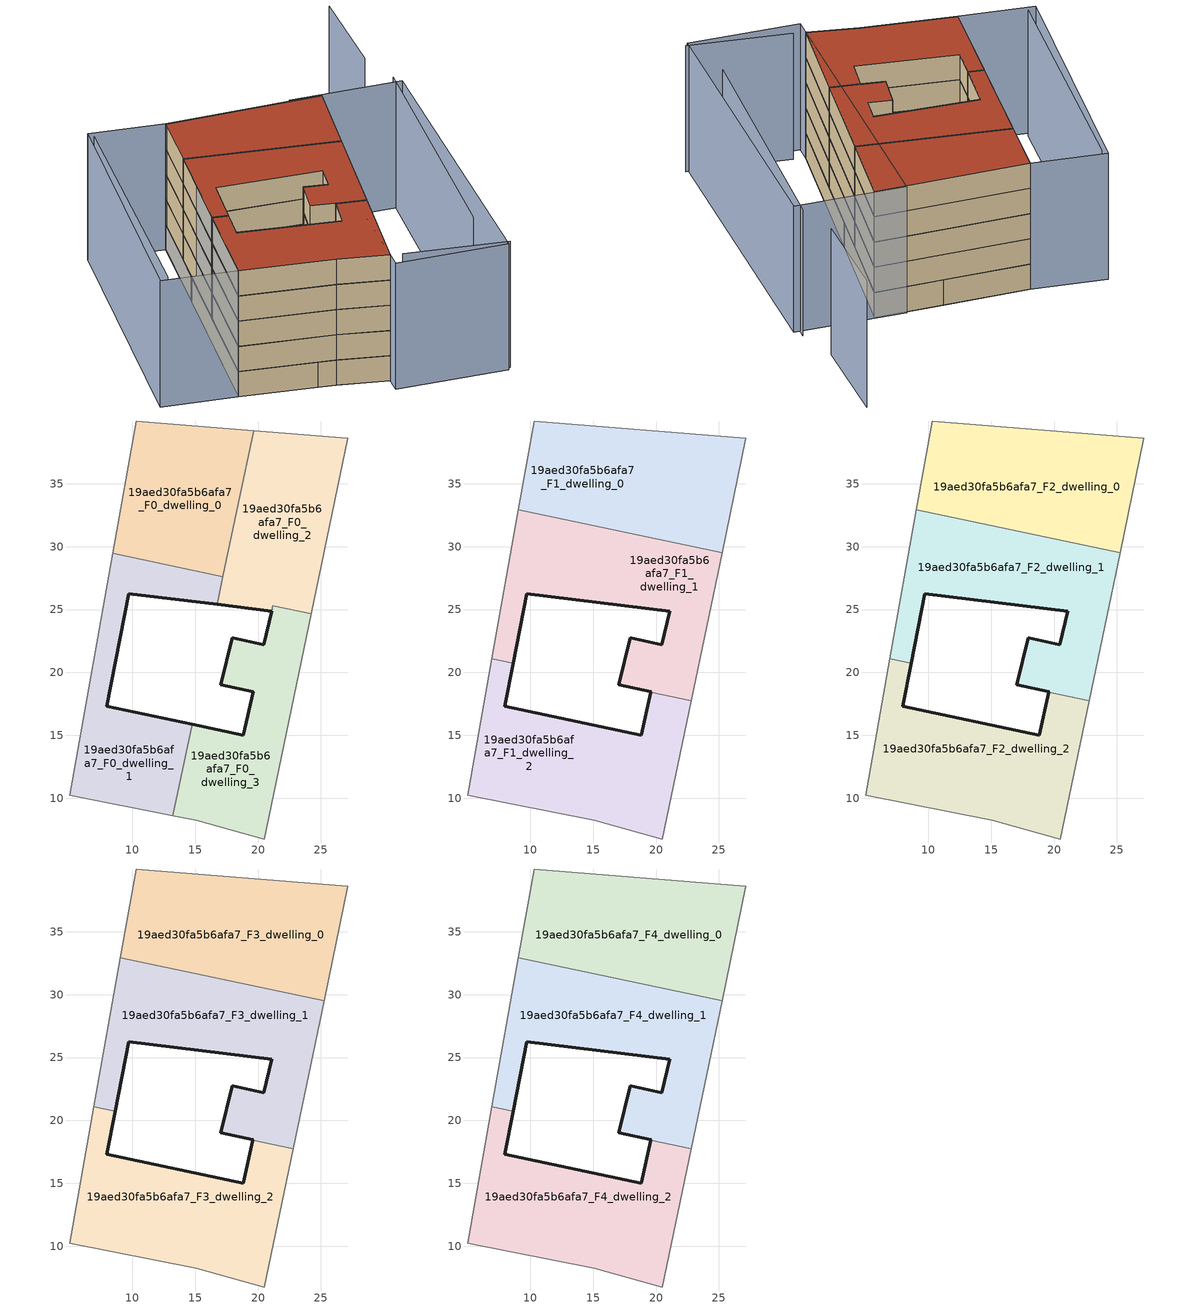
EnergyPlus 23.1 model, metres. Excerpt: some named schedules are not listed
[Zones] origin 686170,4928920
19aed30fa5b6afa7_F0_dwelling_0
 floor ground (EU_floor_Construction): 17.21,27.63 19.64,39.24 10.29,40 8.42,29.46 z0
 wall adiabatic (EU_wall_Construction): 8.42,29.46 10.29,40 19.64,39.24 z0:3
 wall to 19aed30fa5b6afa7_F0_dwelling_1 (EU_wall_Construction): 17.21,27.63 8.42,29.46 z0:3
 wall to 19aed30fa5b6afa7_F0_dwelling_2 (EU_wall_Construction): 19.64,39.24 17.21,27.63 z0:3
 ceiling adiabatic (EU_roof_Construction): 19.64,39.24 17.92,31.06 9.03,32.92 10.29,40 z3
19aed30fa5b6afa7_F0_dwelling_1
 floor ground (EU_floor_Construction): 13.22,8.6 14.75,15.88 7.97,17.32 9.7,26.27 16.74,25.41 17.21,27.63 8.42,29.46 5,10.24 z0
 wall outside (EU_wall_Construction): 16.74,25.41 9.7,26.27 7.97,17.32 14.75,15.88 z0:3
 wall to 19aed30fa5b6afa7_F0_dwelling_3 (EU_wall_Construction): 14.75,15.88 13.22,8.6 z0:3
 wall adiabatic (EU_wall_Construction): 13.22,8.6 5,10.24 8.42,29.46 z0:3
 wall to 19aed30fa5b6afa7_F0_dwelling_2 (EU_wall_Construction): 17.21,27.63 16.74,25.41 z0:3
19aed30fa5b6afa7_F0_dwelling_2
 floor ground (EU_floor_Construction): 24.23,24.67 27.15,38.63 19.64,39.24 16.74,25.41 21.07,24.88 21.17,25.31 z0
 wall outside (EU_wall_Construction): 21.07,24.88 16.74,25.41 z0:3
 wall adiabatic (EU_wall_Construction): 19.64,39.24 27.15,38.63 24.23,24.67 z0:3
 wall to 19aed30fa5b6afa7_F0_dwelling_3 (EU_wall_Construction): 24.23,24.67 21.17,25.31 21.07,24.88 z0:3
19aed30fa5b6afa7_F0_dwelling_3
 floor ground (EU_floor_Construction): 20.48,6.75 24.23,24.67 21.17,25.31 20.46,22.22 17.95,22.75 17.05,19.03 19.6,18.47 18.81,15.02 14.75,15.88 13.22,8.6 15.08,8.23 z0
 wall outside (EU_wall_Construction): 14.75,15.88 18.81,15.02 19.6,18.47 17.05,19.03 17.95,22.75 20.46,22.22 21.07,24.87 z0:3
 wall adiabatic (EU_wall_Construction): 24.23,24.67 20.48,6.75 15.08,8.23 13.22,8.6 z0:3
19aed30fa5b6afa7_F1_dwelling_0
 floor to 19aed30fa5b6afa7_F0_dwelling_2 (EU_floor_Construction): 25.25,29.52 27.15,38.63 19.64,39.24 17.92,31.06 z3
 floor adiabatic (EU_floor_Construction): 17.92,31.06 19.64,39.24 10.29,40 9.03,32.92 z3
 wall adiabatic (EU_wall_Construction): 9.03,32.92 10.29,40 27.15,38.63 25.25,29.52 z3:6
 wall to 19aed30fa5b6afa7_F1_dwelling_1 (EU_wall_Construction): 25.25,29.52 9.03,32.92 z3:6
19aed30fa5b6afa7_F1_dwelling_1
 floor to 19aed30fa5b6afa7_F0_dwelling_2 (EU_floor_Construction): 24.23,24.67 25.25,29.52 17.92,31.06 16.74,25.41 21.07,24.88 21.17,25.31 z3
 floor to 19aed30fa5b6afa7_F0_dwelling_0 (EU_floor_Construction): 17.21,27.63 17.92,31.06 9.03,32.92 8.42,29.46 z3
 floor to 19aed30fa5b6afa7_F0_dwelling_1 (EU_floor_Construction): 16.74,25.41 17.21,27.63 8.42,29.46 6.93,21.07 8.63,20.72 9.7,26.27 z3
 floor to 19aed30fa5b6afa7_F0_dwelling_3 (EU_floor_Construction): 22.78,17.76 24.23,24.67 21.17,25.31 20.46,22.22 17.95,22.75 17.05,19.03 19.6,18.47 19.59,18.42 z3
 wall outside (EU_wall_Construction): 19.59,18.42 19.6,18.47 17.05,19.03 17.95,22.75 20.46,22.22 21.07,24.88 9.7,26.27 8.63,20.72 z3:6
 wall adiabatic (EU_wall_Construction): 6.93,21.07 9.03,32.92 / 25.25,29.52 22.78,17.76 z3:6
 wall to 19aed30fa5b6afa7_F1_dwelling_2 (EU_wall_Construction): 22.78,17.76 19.59,18.42 / 8.63,20.72 6.93,21.07 z3:6
19aed30fa5b6afa7_F1_dwelling_2
 floor to 19aed30fa5b6afa7_F0_dwelling_1 (EU_floor_Construction): 13.23,8.6 14.75,15.88 7.97,17.32 8.63,20.72 6.93,21.07 5,10.24 z3
 floor to 19aed30fa5b6afa7_F0_dwelling_3 (EU_floor_Construction): 20.48,6.75 22.78,17.76 19.59,18.42 18.81,15.02 14.75,15.88 13.23,8.6 15.08,8.23 z3
 wall outside (EU_wall_Construction): 8.63,20.72 7.97,17.32 18.81,15.02 19.59,18.42 z3:6
 wall adiabatic (EU_wall_Construction): 22.78,17.76 20.48,6.75 15.08,8.23 5,10.24 6.93,21.07 z3:6
19aed30fa5b6afa7_F2_dwelling_0
 floor to 19aed30fa5b6afa7_F1_dwelling_0 (EU_floor_Construction): 25.25,29.52 27.15,38.63 10.29,40 9.03,32.92 z6
 wall adiabatic (EU_wall_Construction): 9.03,32.92 10.29,40 27.15,38.63 25.25,29.52 z6:9
 wall to 19aed30fa5b6afa7_F2_dwelling_1 (EU_wall_Construction): 25.25,29.52 9.03,32.92 z6:9
19aed30fa5b6afa7_F2_dwelling_1
 floor to 19aed30fa5b6afa7_F1_dwelling_1 (EU_floor_Construction): 22.78,17.76 25.25,29.52 9.03,32.92 6.93,21.07 8.63,20.72 9.7,26.27 21.07,24.88 20.46,22.22 17.95,22.75 17.05,19.03 19.6,18.47 19.59,18.42 z6
 wall outside (EU_wall_Construction): 19.59,18.42 19.6,18.47 17.05,19.03 17.95,22.75 20.46,22.22 21.07,24.88 9.7,26.27 8.63,20.72 z6:9
 wall adiabatic (EU_wall_Construction): 6.93,21.07 9.03,32.92 / 25.25,29.52 22.78,17.76 z6:9
 wall to 19aed30fa5b6afa7_F2_dwelling_2 (EU_wall_Construction): 22.78,17.76 19.59,18.42 / 8.63,20.72 6.93,21.07 z6:9
19aed30fa5b6afa7_F2_dwelling_2
 floor to 19aed30fa5b6afa7_F1_dwelling_2 (EU_floor_Construction): 20.48,6.75 22.78,17.76 19.59,18.42 18.81,15.02 7.97,17.32 8.63,20.72 6.93,21.07 5,10.24 15.08,8.23 z6
 wall outside (EU_wall_Construction): 8.63,20.72 7.97,17.32 18.81,15.02 19.59,18.42 z6:9
 wall adiabatic (EU_wall_Construction): 22.78,17.76 20.48,6.75 15.08,8.23 5,10.24 6.93,21.07 z6:9
19aed30fa5b6afa7_F3_dwelling_0
 floor to 19aed30fa5b6afa7_F2_dwelling_0 (EU_floor_Construction): 25.25,29.52 27.15,38.63 10.29,40 9.03,32.92 z9
 wall adiabatic (EU_wall_Construction): 9.03,32.92 10.29,40 27.15,38.63 25.25,29.52 z9:12
 wall to 19aed30fa5b6afa7_F3_dwelling_1 (EU_wall_Construction): 25.25,29.52 9.03,32.92 z9:12
19aed30fa5b6afa7_F3_dwelling_1
 floor to 19aed30fa5b6afa7_F2_dwelling_1 (EU_floor_Construction): 22.78,17.76 25.25,29.52 9.03,32.92 6.93,21.07 8.63,20.72 9.7,26.27 21.07,24.88 20.46,22.22 17.95,22.75 17.05,19.03 19.6,18.47 19.59,18.42 z9
 wall outside (EU_wall_Construction): 19.59,18.42 19.6,18.47 17.05,19.03 17.95,22.75 20.46,22.22 21.07,24.88 9.7,26.27 8.63,20.72 z9:12
 wall adiabatic (EU_wall_Construction): 6.93,21.07 9.03,32.92 / 25.25,29.52 22.78,17.76 z9:12
 wall to 19aed30fa5b6afa7_F3_dwelling_2 (EU_wall_Construction): 22.78,17.76 19.59,18.42 / 8.63,20.72 6.93,21.07 z9:12
19aed30fa5b6afa7_F3_dwelling_2
 floor to 19aed30fa5b6afa7_F2_dwelling_2 (EU_floor_Construction): 20.48,6.75 22.78,17.76 19.59,18.42 18.81,15.02 7.97,17.32 8.63,20.72 6.93,21.07 5,10.24 15.08,8.23 z9
 wall outside (EU_wall_Construction): 8.63,20.72 7.97,17.32 18.81,15.02 19.59,18.42 z9:12
 wall adiabatic (EU_wall_Construction): 22.78,17.76 20.48,6.75 15.08,8.23 5,10.24 6.93,21.07 z9:12
19aed30fa5b6afa7_F4_dwelling_0
 floor to 19aed30fa5b6afa7_F3_dwelling_0 (EU_floor_Construction): 25.25,29.52 27.15,38.63 10.29,40 9.03,32.92 z12
 wall adiabatic (EU_wall_Construction): 9.03,32.92 10.29,40 27.15,38.63 25.25,29.52 z12:15
 wall to 19aed30fa5b6afa7_F4_dwelling_1 (EU_wall_Construction): 25.25,29.52 9.03,32.92 z12:15
 roof outside (EU_roof_Construction): 27.15,38.63 25.25,29.52 9.03,32.92 10.29,40 z15
19aed30fa5b6afa7_F4_dwelling_1
 floor to 19aed30fa5b6afa7_F3_dwelling_1 (EU_floor_Construction): 22.78,17.76 25.25,29.52 9.03,32.92 6.93,21.07 8.63,20.72 9.7,26.27 21.07,24.88 20.46,22.22 17.95,22.75 17.05,19.03 19.6,18.47 19.59,18.42 z12
 wall outside (EU_wall_Construction): 19.59,18.42 19.6,18.47 17.05,19.03 17.95,22.75 20.46,22.22 21.07,24.88 9.7,26.27 8.63,20.72 z12:15
 wall adiabatic (EU_wall_Construction): 6.93,21.07 9.03,32.92 / 25.25,29.52 22.78,17.76 z12:15
 wall to 19aed30fa5b6afa7_F4_dwelling_2 (EU_wall_Construction): 22.78,17.76 19.59,18.42 / 8.63,20.72 6.93,21.07 z12:15
 roof outside (EU_roof_Construction): 25.25,29.52 22.78,17.76 19.59,18.42 19.6,18.47 17.05,19.03 17.95,22.75 20.46,22.22 21.07,24.88 9.7,26.27 8.63,20.72 6.93,21.07 9.03,32.92 z15
19aed30fa5b6afa7_F4_dwelling_2
 floor to 19aed30fa5b6afa7_F3_dwelling_2 (EU_floor_Construction): 20.48,6.75 22.78,17.76 19.59,18.42 18.81,15.02 7.97,17.32 8.63,20.72 6.93,21.07 5,10.24 15.08,8.23 z12
 wall outside (EU_wall_Construction): 8.63,20.72 7.97,17.32 18.81,15.02 19.59,18.42 z12:15
 wall adiabatic (EU_wall_Construction): 22.78,17.76 20.48,6.75 15.08,8.23 5,10.24 6.93,21.07 z12:15
 roof outside (EU_roof_Construction): 22.78,17.76 20.48,6.75 15.08,8.23 5,10.24 6.93,21.07 8.63,20.72 7.97,17.32 18.81,15.02 19.59,18.42 z15
shading: 21.74,6.47 32.74,4.22 / 31.28,10.1 35.28,38.86 / 2.55,40.63 -2.06,12.11 / 34.16,43.54 35.13,54.51 / 35.85,37.87 32.41,3.79 / 32.41,3.79 20.31,5.01 / 20.31,5.01 23.75,39.09 / 23.75,39.09 35.85,37.87 / 10.29,40 5,10.24 / 5,10.24 -3.07,11.67 / -3.07,11.67 2.22,41.43 / 2.22,41.43 10.29,40 z0:15
[Building]
EU S2 Campaign: North Axis=0; Terrain=City; Solar Distribution=FullExterior
[Site:Location]
Bologna: Latitude=44.5; Longitude=11.25; Time Zone=1; Elevation=37
[SizingPeriod:WeatherFileDays]
AnnualSizingPeriod: Begin Month=1; Begin Day of Month=1; End Month=12; End Day of Month=31; Day of Week for Start Day=Monday; Use Weather File Daylight Saving Period=No; Use Weather File Rain and Snow Indicators=No
[MATERIAL]
EU_InternalMass_Material: Roughness=MediumRough; Thickness=0.1; Conductivity=1; Density=1800; Specific Heat=900; Thermal Absorptance=0.9; Solar Absorptance=0.7; Visible Absorptance=0.7
[MATERIAL:NOMASS] Roughness=MediumRough; Thermal Absorptance=0.9; Solar Absorptance=0.7; Visible Absorptance=0.7
Name | Thermal Resistance
EU_wall_NoMass | 0.905828
EU_roof_NoMass | 0.37593
EU_floor_NoMass | 0.67114
[CONSTRUCTION]
EU_wall_Construction: EU_wall_NoMass
EU_roof_Construction: EU_roof_NoMass
EU_floor_Construction: EU_floor_NoMass
EU_InternalMass_Construction: EU_InternalMass_Material
[ZONE] Type=1; Multiplier=1; Ceiling Height=autocalculate; Floor Area=autocalculate; Part of Total Floor Area=Yes
Name | Volume
19aed30fa5b6afa7_F0_dwelling_0 | 309.472
19aed30fa5b6afa7_F1_dwelling_0; 19aed30fa5b6afa7_F2_dwelling_0; 19aed30fa5b6afa7_F3_dwelling_0; 19aed30fa5b6afa7_F4_dwelling_0 | 412.665
19aed30fa5b6afa7_F0_dwelling_1 | 309.48
19aed30fa5b6afa7_F1_dwelling_1; 19aed30fa5b6afa7_F2_dwelling_1; 19aed30fa5b6afa7_F3_dwelling_1; 19aed30fa5b6afa7_F4_dwelling_1 | 412.619
19aed30fa5b6afa7_F0_dwelling_2 | 317.667
19aed30fa5b6afa7_F1_dwelling_2; 19aed30fa5b6afa7_F2_dwelling_2; 19aed30fa5b6afa7_F3_dwelling_2; 19aed30fa5b6afa7_F4_dwelling_2 | 412.633
19aed30fa5b6afa7_F0_dwelling_3 | 301.329
[INTERNALMASS] Construction=EU_InternalMass_Construction
Name | Zone or ZoneList | Surface Area
19aed30fa5b6afa7_F0_dwelling_0_EU_InternalMass | 19aed30fa5b6afa7_F0_dwelling_0 | 103.158
19aed30fa5b6afa7_F0_dwelling_1_EU_InternalMass | 19aed30fa5b6afa7_F0_dwelling_1 | 103.16
19aed30fa5b6afa7_F0_dwelling_2_EU_InternalMass | 19aed30fa5b6afa7_F0_dwelling_2 | 105.89
19aed30fa5b6afa7_F0_dwelling_3_EU_InternalMass | 19aed30fa5b6afa7_F0_dwelling_3 | 100.443
19aed30fa5b6afa7_F1_dwelling_0_EU_InternalMass | 19aed30fa5b6afa7_F1_dwelling_0 | 137.555
19aed30fa5b6afa7_F1_dwelling_1_EU_InternalMass | 19aed30fa5b6afa7_F1_dwelling_1 | 137.54
19aed30fa5b6afa7_F1_dwelling_2_EU_InternalMass | 19aed30fa5b6afa7_F1_dwelling_2 | 137.545
19aed30fa5b6afa7_F2_dwelling_0_EU_InternalMass | 19aed30fa5b6afa7_F2_dwelling_0 | 137.555
19aed30fa5b6afa7_F2_dwelling_1_EU_InternalMass | 19aed30fa5b6afa7_F2_dwelling_1 | 137.54
19aed30fa5b6afa7_F2_dwelling_2_EU_InternalMass | 19aed30fa5b6afa7_F2_dwelling_2 | 137.545
19aed30fa5b6afa7_F3_dwelling_0_EU_InternalMass | 19aed30fa5b6afa7_F3_dwelling_0 | 137.555
19aed30fa5b6afa7_F3_dwelling_1_EU_InternalMass | 19aed30fa5b6afa7_F3_dwelling_1 | 137.54
19aed30fa5b6afa7_F3_dwelling_2_EU_InternalMass | 19aed30fa5b6afa7_F3_dwelling_2 | 137.545
19aed30fa5b6afa7_F4_dwelling_0_EU_InternalMass | 19aed30fa5b6afa7_F4_dwelling_0 | 137.555
19aed30fa5b6afa7_F4_dwelling_1_EU_InternalMass | 19aed30fa5b6afa7_F4_dwelling_1 | 137.54
19aed30fa5b6afa7_F4_dwelling_2_EU_InternalMass | 19aed30fa5b6afa7_F4_dwelling_2 | 137.545
[OTHEREQUIPMENT] Fuel Type=Electricity; Design Level Calculation Method=Watts/Area; Power per Zone Floor Area=1; Fraction Latent=0; Fraction Radiant=0; Fraction Lost=0; Carbon Dioxide Generation Rate=0; EndUse Subcategory=EU_Step8_InternalGains
Name | Zone or ZoneList or Space or SpaceList | Schedule
EU_Step8_InternalGain_19aed30fa5b6afa7_F0_dwelling_0_f000 | 19aed30fa5b6afa7_F0_dwelling_0 | EU_Step8_GainSchedule_19aed30fa5b6afa7_F0_dwelling_0_f000
EU_Step8_InternalGain_19aed30fa5b6afa7_F0_dwelling_1_f000 | 19aed30fa5b6afa7_F0_dwelling_1 | EU_Step8_GainSchedule_19aed30fa5b6afa7_F0_dwelling_1_f000
EU_Step8_InternalGain_19aed30fa5b6afa7_F0_dwelling_2_f000 | 19aed30fa5b6afa7_F0_dwelling_2 | EU_Step8_GainSchedule_19aed30fa5b6afa7_F0_dwelling_2_f000
EU_Step8_InternalGain_19aed30fa5b6afa7_F0_dwelling_3_f000 | 19aed30fa5b6afa7_F0_dwelling_3 | EU_Step8_GainSchedule_19aed30fa5b6afa7_F0_dwelling_3_f000
EU_Step8_InternalGain_19aed30fa5b6afa7_F1_dwelling_0_f000 | 19aed30fa5b6afa7_F1_dwelling_0 | EU_Step8_GainSchedule_19aed30fa5b6afa7_F1_dwelling_0_f000
EU_Step8_InternalGain_19aed30fa5b6afa7_F1_dwelling_1_f000 | 19aed30fa5b6afa7_F1_dwelling_1 | EU_Step8_GainSchedule_19aed30fa5b6afa7_F1_dwelling_1_f000
EU_Step8_InternalGain_19aed30fa5b6afa7_F1_dwelling_2_f000 | 19aed30fa5b6afa7_F1_dwelling_2 | EU_Step8_GainSchedule_19aed30fa5b6afa7_F1_dwelling_2_f000
EU_Step8_InternalGain_19aed30fa5b6afa7_F2_dwelling_0_f000 | 19aed30fa5b6afa7_F2_dwelling_0 | EU_Step8_GainSchedule_19aed30fa5b6afa7_F2_dwelling_0_f000
EU_Step8_InternalGain_19aed30fa5b6afa7_F2_dwelling_1_f000 | 19aed30fa5b6afa7_F2_dwelling_1 | EU_Step8_GainSchedule_19aed30fa5b6afa7_F2_dwelling_1_f000
EU_Step8_InternalGain_19aed30fa5b6afa7_F2_dwelling_2_f000 | 19aed30fa5b6afa7_F2_dwelling_2 | EU_Step8_GainSchedule_19aed30fa5b6afa7_F2_dwelling_2_f000
EU_Step8_InternalGain_19aed30fa5b6afa7_F3_dwelling_0_f000 | 19aed30fa5b6afa7_F3_dwelling_0 | EU_Step8_GainSchedule_19aed30fa5b6afa7_F3_dwelling_0_f000
EU_Step8_InternalGain_19aed30fa5b6afa7_F3_dwelling_1_f000 | 19aed30fa5b6afa7_F3_dwelling_1 | EU_Step8_GainSchedule_19aed30fa5b6afa7_F3_dwelling_1_f000
EU_Step8_InternalGain_19aed30fa5b6afa7_F3_dwelling_2_f000 | 19aed30fa5b6afa7_F3_dwelling_2 | EU_Step8_GainSchedule_19aed30fa5b6afa7_F3_dwelling_2_f000
EU_Step8_InternalGain_19aed30fa5b6afa7_F4_dwelling_0_f000 | 19aed30fa5b6afa7_F4_dwelling_0 | EU_Step8_GainSchedule_19aed30fa5b6afa7_F4_dwelling_0_f000
EU_Step8_InternalGain_19aed30fa5b6afa7_F4_dwelling_1_f000 | 19aed30fa5b6afa7_F4_dwelling_1 | EU_Step8_GainSchedule_19aed30fa5b6afa7_F4_dwelling_1_f000
EU_Step8_InternalGain_19aed30fa5b6afa7_F4_dwelling_2_f000 | 19aed30fa5b6afa7_F4_dwelling_2 | EU_Step8_GainSchedule_19aed30fa5b6afa7_F4_dwelling_2_f000
[ZONEVENTILATION:DESIGNFLOWRATE] Schedule=EU_AlwaysOn; Design Flow Rate Calculation Method=AirChanges/Hour; Air Changes per Hour=0.73129; Ventilation Type=Natural; Fan Pressure Rise=0; Fan Total Efficiency=1; Constant Term Coefficient=1; Temperature Term Coefficient=0; Velocity Term Coefficient=0; Velocity Squared Term Coefficient=0; Minimum Indoor Temperature=-100; Maximum Indoor Temperature=100; Delta Temperature=-100; Minimum Outdoor Temperature=-100; Maximum Outdoor Temperature=100; Maximum Wind Speed=40
Name | Zone or ZoneList or Space or SpaceList
EU_ConstantAir_19aed30fa5b6afa7_F0_dwelling_0 | 19aed30fa5b6afa7_F0_dwelling_0
EU_ConstantAir_19aed30fa5b6afa7_F0_dwelling_1 | 19aed30fa5b6afa7_F0_dwelling_1
EU_ConstantAir_19aed30fa5b6afa7_F0_dwelling_2 | 19aed30fa5b6afa7_F0_dwelling_2
EU_ConstantAir_19aed30fa5b6afa7_F0_dwelling_3 | 19aed30fa5b6afa7_F0_dwelling_3
EU_ConstantAir_19aed30fa5b6afa7_F1_dwelling_0 | 19aed30fa5b6afa7_F1_dwelling_0
EU_ConstantAir_19aed30fa5b6afa7_F1_dwelling_1 | 19aed30fa5b6afa7_F1_dwelling_1
EU_ConstantAir_19aed30fa5b6afa7_F1_dwelling_2 | 19aed30fa5b6afa7_F1_dwelling_2
EU_ConstantAir_19aed30fa5b6afa7_F2_dwelling_0 | 19aed30fa5b6afa7_F2_dwelling_0
EU_ConstantAir_19aed30fa5b6afa7_F2_dwelling_1 | 19aed30fa5b6afa7_F2_dwelling_1
EU_ConstantAir_19aed30fa5b6afa7_F2_dwelling_2 | 19aed30fa5b6afa7_F2_dwelling_2
EU_ConstantAir_19aed30fa5b6afa7_F3_dwelling_0 | 19aed30fa5b6afa7_F3_dwelling_0
EU_ConstantAir_19aed30fa5b6afa7_F3_dwelling_1 | 19aed30fa5b6afa7_F3_dwelling_1
EU_ConstantAir_19aed30fa5b6afa7_F3_dwelling_2 | 19aed30fa5b6afa7_F3_dwelling_2
EU_ConstantAir_19aed30fa5b6afa7_F4_dwelling_0 | 19aed30fa5b6afa7_F4_dwelling_0
EU_ConstantAir_19aed30fa5b6afa7_F4_dwelling_1 | 19aed30fa5b6afa7_F4_dwelling_1
EU_ConstantAir_19aed30fa5b6afa7_F4_dwelling_2 | 19aed30fa5b6afa7_F4_dwelling_2
[HVACTEMPLATE:THERMOSTAT] Constant Heating Setpoint=20; Constant Cooling Setpoint=50
EU_HeatOnly_19aed30fa5b6afa7_F0_dwelling_0; EU_HeatOnly_19aed30fa5b6afa7_F0_dwelling_1; EU_HeatOnly_19aed30fa5b6afa7_F0_dwelling_2; EU_HeatOnly_19aed30fa5b6afa7_F0_dwelling_3; EU_HeatOnly_19aed30fa5b6afa7_F1_dwelling_0; EU_HeatOnly_19aed30fa5b6afa7_F1_dwelling_1; EU_HeatOnly_19aed30fa5b6afa7_F1_dwelling_2; EU_HeatOnly_19aed30fa5b6afa7_F2_dwelling_0; EU_HeatOnly_19aed30fa5b6afa7_F2_dwelling_1; EU_HeatOnly_19aed30fa5b6afa7_F2_dwelling_2; EU_HeatOnly_19aed30fa5b6afa7_F3_dwelling_0; EU_HeatOnly_19aed30fa5b6afa7_F3_dwelling_1; EU_HeatOnly_19aed30fa5b6afa7_F3_dwelling_2; EU_HeatOnly_19aed30fa5b6afa7_F4_dwelling_0; EU_HeatOnly_19aed30fa5b6afa7_F4_dwelling_1; EU_HeatOnly_19aed30fa5b6afa7_F4_dwelling_2
